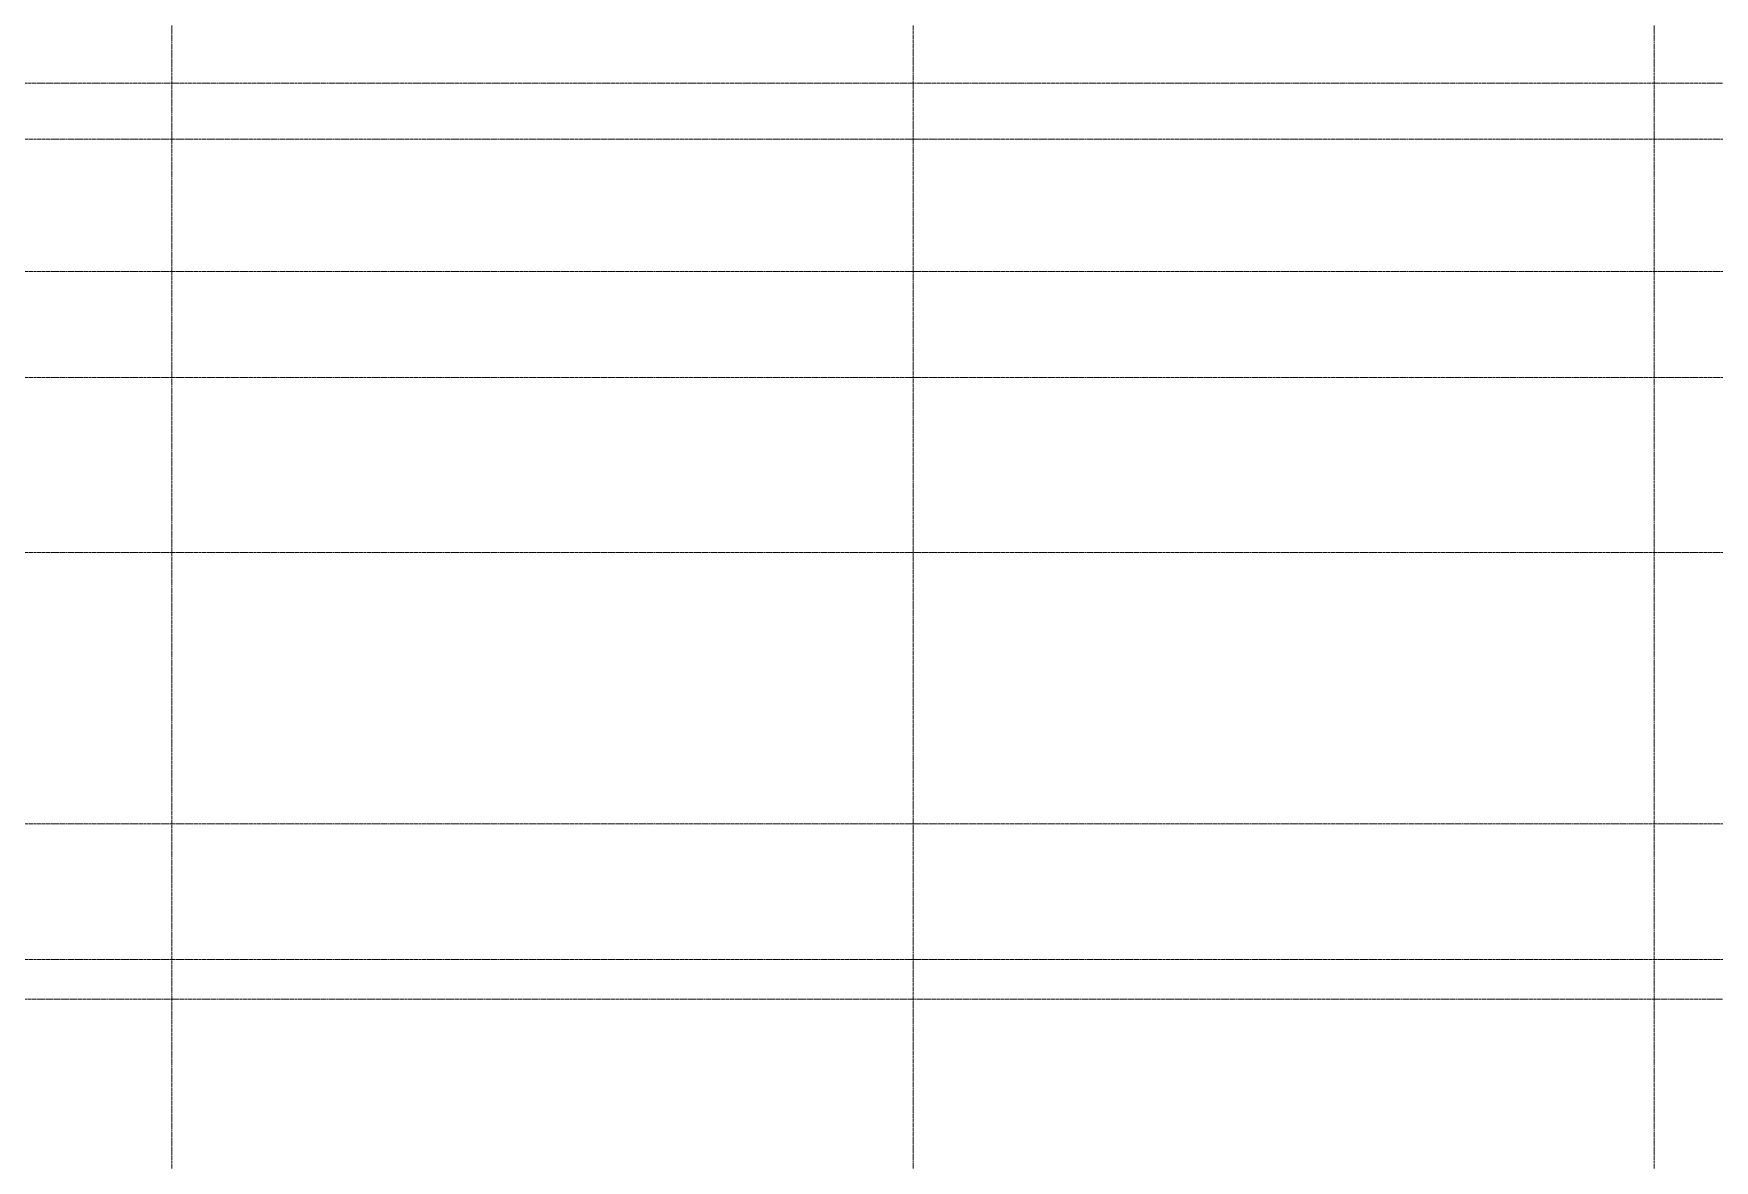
# Model space of a CAD drawing. Header units: inches. Extents: x -3679 to 241, y -496 to 1784.
# Drawn here: x -1278 to -770, y 503 to 844 of the extents above; entities that cross this region are included whole.
import ezdxf

# ---------------------------------------------------------------- set-up
doc = ezdxf.new("R2010")
doc.units = ezdxf.units.IN
doc.header["$MEASUREMENT"] = 0
doc.linetypes.add('Grid Line', pattern=[0.875, 0.5, -0.125, 0.125, -0.125])
doc.layers.add('S-GRID', color=8, linetype='Continuous', lineweight=9)

msp = doc.modelspace()

# ---------------------------------------------------------------- linework, layer by layer
at = {"layer": 'S-GRID', "linetype": 'Grid Line'}
for p, q in [((-1236, 1771.74), (-1236, -484.26)), ((-1012, -484.26), (-1012, 1771.74)), ((-788, 1771.74), (-788, -484.26)), ((228, 829), (-3666.39, 829)), ((-3666.39, 812), (228, 812)), ((-3666.39, 772), (228, 772)), ((-3666.39, 740), (228, 740)), ((-3666.39, 687), (228, 687)), ((-3666.39, 605), (228, 605)), ((-3666.39, 564), (228, 564)), ((228, 552), (-3666.39, 552))]:
    msp.add_line(p, q, dxfattribs=at)

doc.saveas('drawing.dxf')
